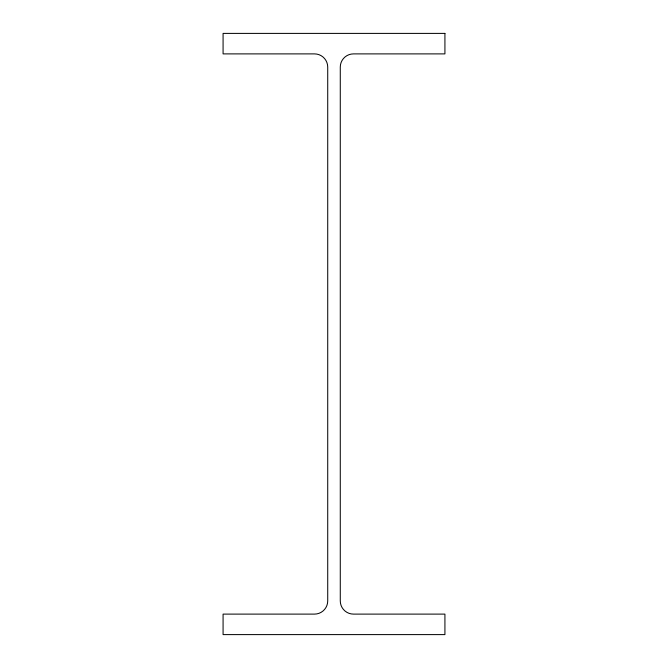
<?xml version="1.0" encoding="UTF-8"?>
<svg xmlns="http://www.w3.org/2000/svg" width="668" height="668" viewBox="0 0 668 668"><rect width="100%" height="100%" fill="white"/><g stroke="black" fill="none" stroke-linecap="round" stroke-linejoin="round"><path stroke-width="1" d="M444.921 33.4L223.079 33.4L223.079 53.891L314.503 53.891A13.218 13.218 0 0 1 327.721 67.109L327.721 600.891A13.218 13.218 0 0 1 314.503 614.109L223.079 614.109L223.079 634.6L444.921 634.6L444.921 614.109L353.497 614.109A13.218 13.218 0 0 1 340.279 600.891L340.279 67.109A13.218 13.218 0 0 1 353.497 53.891L444.921 53.891L444.921 33.4"/></g></svg>
